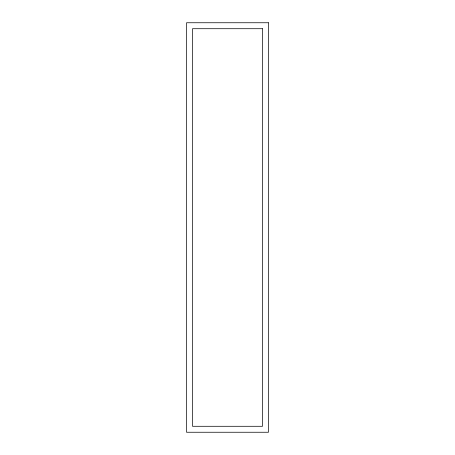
<?xml version="1.0" encoding="UTF-8"?>
<svg xmlns="http://www.w3.org/2000/svg" width="455" height="455" viewBox="0 0 455 455"><rect width="100%" height="100%" fill="white"/><g stroke="black" fill="none" stroke-linecap="round" stroke-linejoin="round"><path stroke-width="0.68" d="M268.45 22.75L186.55 22.75L186.55 432.25L268.45 432.25L268.45 22.75M262.489 28.71L192.511 28.71L192.511 426.289L262.489 426.289L262.489 28.71"/></g></svg>
